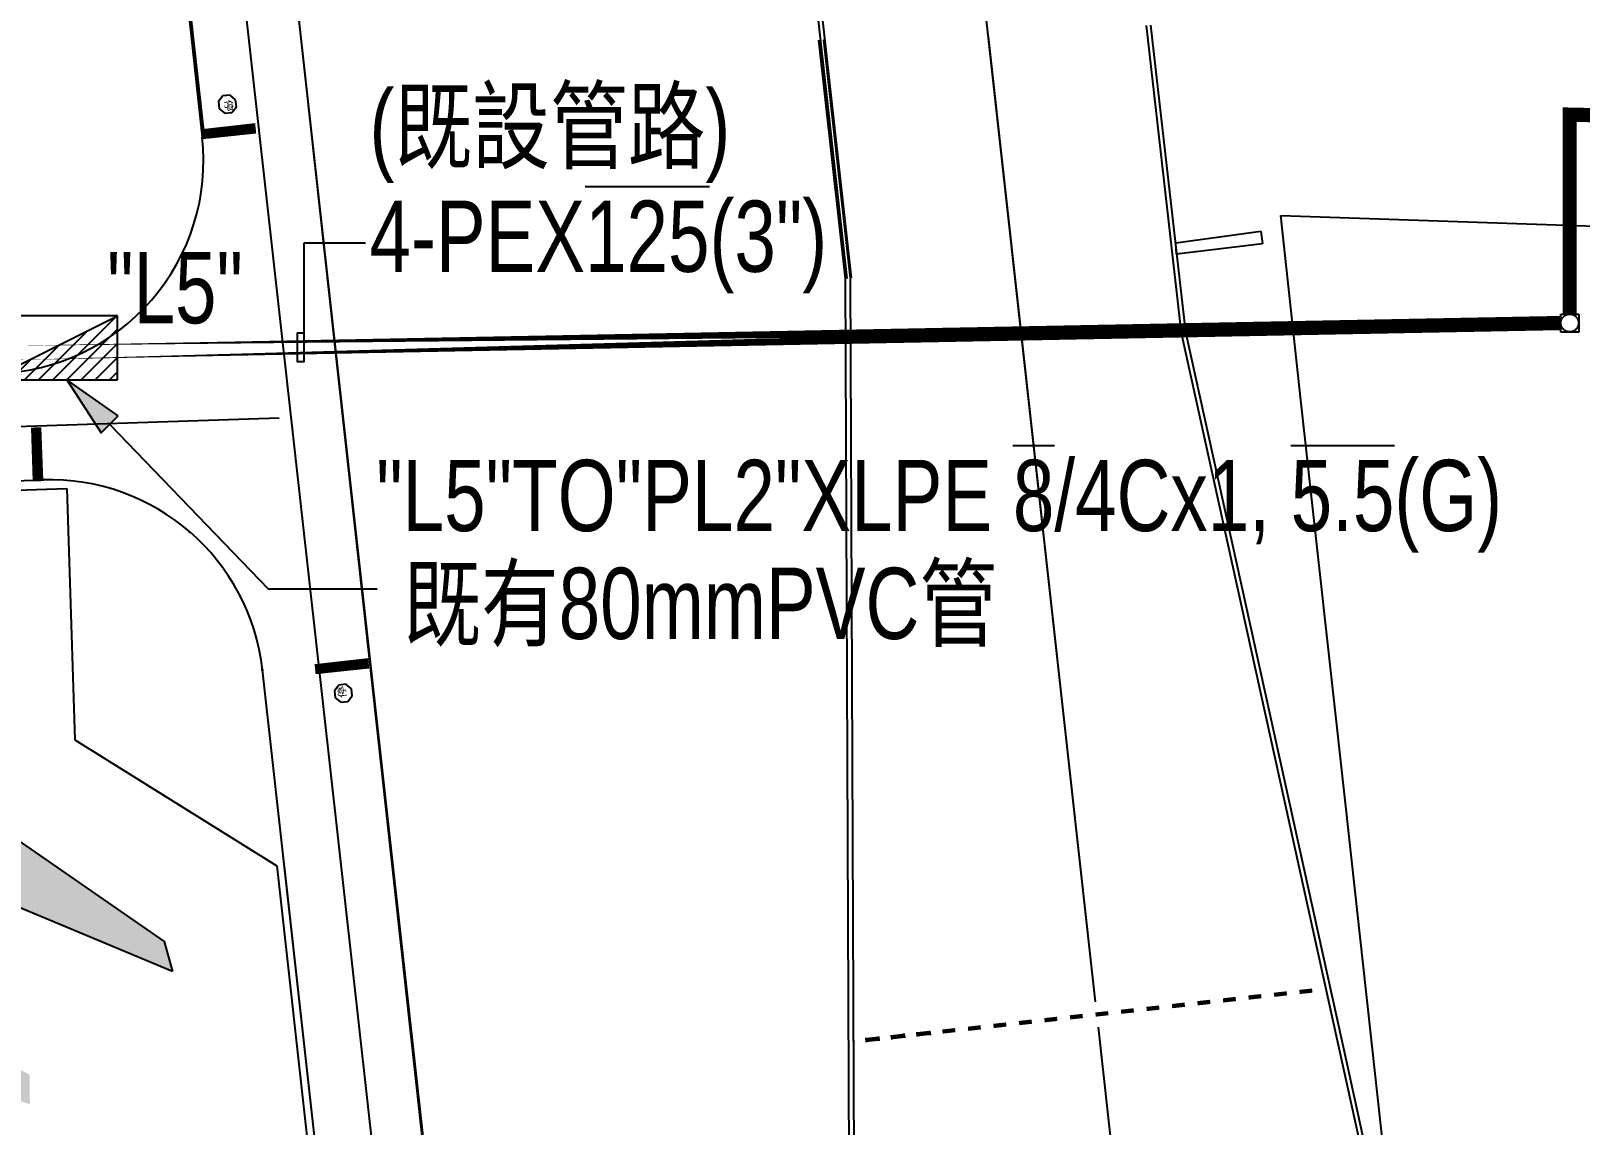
# Model space of a CAD drawing. Extents: x 71210 to 87171, y -11349 to 219.
# Drawn here: x 78633 to 79719, y -5130 to -4362 of the extents above; entities that cross this region are included whole.
import ezdxf

# ---------------------------------------------------------------- set-up
doc = ezdxf.new("R2010")
doc.units = 0
doc.linetypes.add('DASHED', pattern=[0.75, 0.5, -0.25])
doc.linetypes.add('HIDDEN', pattern=[9.525, 6.35, -3.175])
for name, color, linetype in [('建築', 7, 'Continuous'), ('文字', 6, 'Continuous'), ('既設手孔', 3, 'DASHED'), ('既設管線', 1, 'HIDDEN'), ('電氣設備', 161, 'Continuous')]:
    doc.layers.add(name, color=color, linetype=linetype)
doc.styles.add('AE', font='romans.shx', dxfattribs={"bigfont": 'chineset.shx'})
doc.styles.add('TC_T1', font='romanc.shx', dxfattribs={"width": 0.8, "bigfont": '@chineset.shx'})
doc.styles.add('新細明體', font='')
doc.styles.get('新細明體').set_extended_font_data('新細明體')

# ---------------------------------------------------------------- blocks, each defined once
blk = doc.blocks.new('GN02D2D')
at = {"color": 0, "linetype": 'ByBlock'}
for p, q in [((-300, 0), (300, 300)), ((-300, 300), (-300, 0)), ((300, 300), (-300, 300)), ((-3.4, 0), (293.2, 296.6)), ((300, 0), (300, 300)), ((-69.7, 0), (160.6, 230.3)), ((62.9, 0), (300, 237.1)), ((-136, 0), (28, 164)), ((129.2, 0), (300, 170.8)), ((-202.3, 0), (-104.6, 97.7)), ((195.5, 0), (300, 104.5)), ((-300, 0), (300, 0)), ((-268.6, 0), (-237.1, 31.4)), ((261.8, 0), (300, 38.2))]:
    blk.add_line(p, q, dxfattribs=at)
blk.add_point((0, 150), dxfattribs=at)
at = {"color": 0, "linetype": 'ByBlock', "style": 'AE', "flags": 1}
blk.add_attdef('KENCAD', (0, 0), '', height=1, dxfattribs=at)

msp = doc.modelspace()

# ---------------------------------------------------------------- hatches: boundary and pattern name
at = {"layer": '建築', "ltscale": 1000}
msp.add_hatch(color=256, dxfattribs=at).paths.add_polyline_path([(78565.8, -4778.8), (78575.7, -4788.4), (78595.8, -4911), (78726.1, -5001.3), (78732, -5022.2), (78621.3, -4976), (78593.1, -4989.4), (78588.7, -5072.2), (78631.7, -5094.6), (78632, -5115.4), (78571.8, -5096.9), (78512.2, -5117.3), (78511.9, -5096.5), (78554.1, -5072.7), (78547.2, -4990.1), (78518.6, -4977.6), (78409.3, -5027.2), (78414.6, -5006.2), (78542.1, -4911.8), (78558.4, -4788.7)])
h = msp.add_hatch(color=256, dxfattribs=at)
h.paths.add_polyline_path([(79477.9, -5041.6), (79477.7, -5040.1), (79468.8, -5041.1), (79468.9, -5042.6)])
h.paths.add_polyline_path([(79478, -5043.1), (79477.9, -5041.6), (79468.9, -5042.6), (79469.1, -5044.1)])
h = msp.add_hatch(color=256, dxfattribs=at)
h.paths.add_polyline_path([(79495.8, -5039.6), (79495.6, -5038.1), (79486.7, -5039.1), (79486.8, -5040.6)])
h.paths.add_polyline_path([(79495.9, -5041.1), (79495.8, -5039.6), (79486.8, -5040.6), (79487, -5042.1)])
h = msp.add_hatch(color=256, dxfattribs=at)
h.paths.add_polyline_path([(79513.7, -5037.7), (79513.5, -5036.2), (79504.5, -5037.2), (79504.7, -5038.6)])
h.paths.add_polyline_path([(79513.8, -5039.1), (79513.7, -5037.7), (79504.7, -5038.6), (79504.9, -5040.1)])
h = msp.add_hatch(color=256, dxfattribs=at)
h.paths.add_polyline_path([(79531.5, -5035.7), (79531.4, -5034.2), (79522.4, -5035.2), (79522.6, -5036.7)])
h.paths.add_polyline_path([(79531.7, -5037.2), (79531.5, -5035.7), (79522.6, -5036.7), (79522.8, -5038.1)])
h = msp.add_hatch(color=256, dxfattribs=at)
h.paths.add_polyline_path([(79370.5, -5053.5), (79370.4, -5052), (79361.4, -5053), (79361.6, -5054.5)])
h.paths.add_polyline_path([(79370.7, -5055), (79370.5, -5053.5), (79361.6, -5054.5), (79361.8, -5056)])
h = msp.add_hatch(color=256, dxfattribs=at)
h.paths.add_polyline_path([(79388.4, -5051.5), (79388.3, -5050.1), (79379.3, -5051), (79379.5, -5052.5)])
h.paths.add_polyline_path([(79388.6, -5053), (79388.4, -5051.5), (79379.5, -5052.5), (79379.6, -5054)])
h = msp.add_hatch(color=256, dxfattribs=at)
h.paths.add_polyline_path([(79406.3, -5049.6), (79406.1, -5048.1), (79397.2, -5049.1), (79397.4, -5050.6)])
h.paths.add_polyline_path([(79406.5, -5051.1), (79406.3, -5049.6), (79397.4, -5050.6), (79397.5, -5052)])
h = msp.add_hatch(color=256, dxfattribs=at)
h.paths.add_polyline_path([(79424.2, -5047.6), (79424, -5046.1), (79415.1, -5047.1), (79415.3, -5048.6)])
h.paths.add_polyline_path([(79424.4, -5049.1), (79424.2, -5047.6), (79415.3, -5048.6), (79415.4, -5050.1)])
h = msp.add_hatch(color=256, dxfattribs=at)
h.paths.add_polyline_path([(79442.1, -5045.6), (79441.9, -5044.1), (79433, -5045.1), (79433.1, -5046.6)])
h.paths.add_polyline_path([(79442.3, -5047.1), (79442.1, -5045.6), (79433.1, -5046.6), (79433.3, -5048.1)])
h = msp.add_hatch(color=256, dxfattribs=at)
h.paths.add_polyline_path([(79460, -5043.6), (79459.8, -5042.1), (79450.9, -5043.1), (79451, -5044.6)])
h.paths.add_polyline_path([(79460.1, -5045.1), (79460, -5043.6), (79451, -5044.6), (79451.2, -5046.1)])
h = msp.add_hatch(color=256, dxfattribs=at)
h.paths.add_polyline_path([(79281.1, -5063.5), (79280.9, -5062), (79272, -5063), (79272.1, -5064.4)])
h.paths.add_polyline_path([(79281.2, -5064.9), (79281.1, -5063.5), (79272.1, -5064.4), (79272.3, -5065.9)])
h = msp.add_hatch(color=256, dxfattribs=at)
h.paths.add_polyline_path([(79299, -5061.5), (79298.8, -5060), (79289.9, -5061), (79290, -5062.5)])
h.paths.add_polyline_path([(79299.1, -5063), (79299, -5061.5), (79290, -5062.5), (79290.2, -5064)])
h = msp.add_hatch(color=256, dxfattribs=at)
h.paths.add_polyline_path([(79316.9, -5059.5), (79316.7, -5058), (79307.8, -5059), (79307.9, -5060.5)])
h.paths.add_polyline_path([(79317, -5061), (79316.9, -5059.5), (79307.9, -5060.5), (79308.1, -5062)])
h = msp.add_hatch(color=256, dxfattribs=at)
h.paths.add_polyline_path([(79334.8, -5057.5), (79334.6, -5056), (79325.6, -5057), (79325.8, -5058.5)])
h.paths.add_polyline_path([(79334.9, -5059), (79334.8, -5057.5), (79325.8, -5058.5), (79326, -5060)])
h = msp.add_hatch(color=256, dxfattribs=at)
h.paths.add_polyline_path([(79352.6, -5055.5), (79352.5, -5054), (79343.5, -5055), (79343.7, -5056.5)])
h.paths.add_polyline_path([(79352.8, -5057), (79352.6, -5055.5), (79343.7, -5056.5), (79343.9, -5058)])
h = msp.add_hatch(color=256, dxfattribs=at)
h.paths.add_polyline_path([(79227.4, -5069.4), (79227.2, -5067.9), (79218.3, -5068.9), (79218.5, -5070.4)])
h.paths.add_polyline_path([(79227.6, -5070.9), (79227.4, -5069.4), (79218.5, -5070.4), (79218.6, -5071.9)])
h = msp.add_hatch(color=256, dxfattribs=at)
h.paths.add_polyline_path([(79245.3, -5067.4), (79245.1, -5065.9), (79236.2, -5066.9), (79236.4, -5068.4)])
h.paths.add_polyline_path([(79245.5, -5068.9), (79245.3, -5067.4), (79236.4, -5068.4), (79236.5, -5069.9)])
h = msp.add_hatch(color=256, dxfattribs=at)
h.paths.add_polyline_path([(79263.2, -5065.4), (79263, -5063.9), (79254.1, -5064.9), (79254.2, -5066.4)])
h.paths.add_polyline_path([(79263.4, -5066.9), (79263.2, -5065.4), (79254.2, -5066.4), (79254.4, -5067.9)])
at = {"layer": '文字'}
h = msp.add_hatch(color=256, dxfattribs=at)
h.dxf.hatch_style = 1
h.paths.add_polyline_path([(78681.9, -4644.3), (78688, -4638.4), (78657.9, -4607.2)])
h.paths.add_polyline_path([(78688, -4638.4), (78694, -4632.5), (78657.9, -4607.2)])

# ---------------------------------------------------------------- linework, layer by layer
at = {"layer": '建築', "ltscale": 1000}
for p, q in [((78665.1, -3292.3, -12.7), (78997.2, -6262.2, -12.7)), ((78701.9, -3964, -12.7), (78754.3, -4436.7, -12.7)), ((78701.9, -3964, -12.7), (78752.8, -4437, -12.7)), ((78777.1, -3961.6, -12.7), (78956, -5574.4, -12.7)), ((78777.1, -3961.6, -12.7), (78954.9, -5571.1, -12.7)), ((79278.4, -4134.1, -12.7), (79379.3, -5043.5, -12.7)), ((79165.5, -4179.8, -12.7), (79205, -4536.1, -12.7)), ((79168.5, -4179.4, -12.7), (79208, -4535.7, -12.7)), ((79304.1, -4366.2, -12.7), (79379.3, -5043.5, -12.7)), ((79439.9, -4574.3, -12.7), (79415.2, -4358.5, -12.7)), ((79442.9, -4573.8, -12.7), (79418.2, -4358.2, -12.7)), ((79185.2, -4368.9, -12.7), (79203.8, -4536.3, -12.7)), ((79188.7, -4368.5, -12.7), (79207.3, -4535.9, -12.7)), ((78767.4, -4408, -12.7), (78764.3, -4411.9, -12.7)), ((78772.4, -4407.5, -12.7), (78767.4, -4408, -12.7)), ((78776.3, -4410.6, -12.7), (78772.4, -4407.5, -12.7)), ((78776.8, -4415.6, -12.7), (78776.3, -4410.6, -12.7)), ((78764.3, -4411.9, -12.7), (78764.8, -4416.9, -12.7)), ((78764.8, -4416.9, -12.7), (78768.7, -4420, -12.7)), ((78768.7, -4420, -12.7), (78773.7, -4419.5, -12.7)), ((78773.7, -4419.5, -12.7), (78776.8, -4415.6, -12.7)), ((78752.6, -4431.7, -12.7), (78789.9, -4427.6, -12.7)), ((78752.7, -4432.2, -12.7), (78789.9, -4428, -12.7)), ((78752.7, -4432.7, -12.7), (78790, -4428.5, -12.7)), ((78752.8, -4433.2, -12.7), (78790, -4429, -12.7)), ((78752.8, -4433.7, -12.7), (78790.1, -4429.5, -12.7)), ((78752.9, -4434.2, -12.7), (78790.2, -4430, -12.7)), ((78752.9, -4434.7, -12.7), (78790.2, -4430.5, -12.7)), ((78753, -4435.2, -12.7), (78790.3, -4431, -12.7)), ((78753, -4435.7, -12.7), (78790.3, -4431.5, -12.7)), ((78753.1, -4436.2, -12.7), (78790.4, -4432, -12.7)), ((78753.2, -4436.7, -12.7), (78790.4, -4432.5, -12.7)), ((78753.2, -4437.2, -12.7), (78790.5, -4433, -12.7)), ((78753.3, -4437.6, -12.7), (78790.5, -4433.5, -12.7)), ((79523.5, -4621.5, -12.7), (79509.4, -4491.8, -12.7)), ((79509.4, -4491.8, -12.7), (79796.8, -4501.6, -12.7)), ((79435.8, -4511, -12.7), (79495.4, -4502.9, -12.7)), ((79495.4, -4502.9, -12.7), (79496.6, -4511.8, -12.7)), ((79436.2, -4518.9, -12.7), (79435.8, -4511, -12.7)), ((79496.6, -4511.8, -12.7), (79436.2, -4518.9, -12.7)), ((79203.8, -4535.9, -12.7), (79206.9, -5290.2, -12.7)), ((79207.3, -4535.9, -12.7), (79210.4, -5290.2, -12.7)), ((79488.7, -4796.1, -12.7), (79439.9, -4574.3, -12.7)), ((79491.7, -4795.4, -12.7), (79442.9, -4573.8, -12.7)), ((79555.1, -4906.2, -12.7), (79523.5, -4621.5, -12.7)), ((74576.1, -4772.4, -12.7), (78806.8, -4633.9, -12.7)), ((78634.8, -4678.3, -12.7), (78633.5, -4640.8, -12.7)), ((78635.3, -4678.3, -12.7), (78634, -4640.8, -12.7)), ((78635.8, -4678.3, -12.7), (78634.5, -4640.8, -12.7)), ((78636.3, -4678.3, -12.7), (78635, -4640.8, -12.7)), ((78636.8, -4678.2, -12.7), (78635.5, -4640.8, -12.7)), ((78637.3, -4678.2, -12.7), (78636, -4640.7, -12.7)), ((78637.8, -4678.2, -12.7), (78636.5, -4640.7, -12.7)), ((78638.3, -4678.2, -12.7), (78637, -4640.7, -12.7)), ((78638.8, -4678.2, -12.7), (78637.5, -4640.7, -12.7)), ((78639.3, -4678.2, -12.7), (78638, -4640.7, -12.7)), ((78639.8, -4678.1, -12.7), (78638.5, -4640.7, -12.7)), ((78640.3, -4678.1, -12.7), (78639, -4640.7, -12.7)), ((78640.8, -4678.1, -12.7), (78639.5, -4640.6, -12.7)), ((78437.7, -4684, -12.7), (78641.1, -4677.3, -12.7)), ((78641, -4676.6, -12.7), (78641.1, -4678.1, -12.7)), ((78467.9, -4689.6, -12.7), (78657.8, -4683.4, -12.7)), ((78657.8, -4683.4, -12.7), (78663.5, -4859.7, -12.7)), ((78657.8, -4683.4, -12.7), (78663.5, -4859.7, -12.7)), ((78743.7, -4714.5, -12.7), (78744.7, -4713.3, -12.7)), ((79553, -5087.7, -12.7), (79488.7, -4796.1, -12.7)), ((79555.9, -5087, -12.7), (79491.7, -4795.4, -12.7)), ((78795.8, -4810.6, -12.7), (78794.3, -4810.8, -12.7)), ((78795, -4810.7, -12.7), (78881, -5585.6, -12.7)), ((78869.2, -4803.2, -12.7), (78831.9, -4807.4, -12.7)), ((78869.2, -4803.7, -12.7), (78831.9, -4807.9, -12.7)), ((78869.3, -4804.2, -12.7), (78832, -4808.4, -12.7)), ((78869.3, -4804.7, -12.7), (78832.1, -4808.9, -12.7)), ((78869.4, -4805.2, -12.7), (78832.1, -4809.4, -12.7)), ((78869.4, -4805.7, -12.7), (78832.2, -4809.9, -12.7)), ((78869.5, -4806.2, -12.7), (78832.2, -4810.4, -12.7)), ((78869.6, -4806.7, -12.7), (78832.3, -4810.9, -12.7)), ((78869.6, -4807.2, -12.7), (78832.3, -4811.3, -12.7)), ((78869.7, -4807.7, -12.7), (78832.4, -4811.8, -12.7)), ((78869.7, -4808.2, -12.7), (78832.4, -4812.3, -12.7)), ((78869.8, -4808.7, -12.7), (78832.5, -4812.8, -12.7)), ((78869.8, -4809.2, -12.7), (78832.6, -4813.3, -12.7)), ((78848.7, -4821.4, -12.7), (78845.6, -4825.3, -12.7)), ((78853.7, -4820.8, -12.7), (78848.7, -4821.4, -12.7)), ((78857.6, -4824, -12.7), (78853.7, -4820.8, -12.7)), ((78858.1, -4828.9, -12.7), (78857.6, -4824, -12.7)), ((78845.6, -4825.3, -12.7), (78846.1, -4830.3, -12.7)), ((78846.1, -4830.3, -12.7), (78850.1, -4833.4, -12.7)), ((78850.1, -4833.4, -12.7), (78855, -4832.8, -12.7)), ((78855, -4832.8, -12.7), (78858.1, -4828.9, -12.7)), ((78663.5, -4859.7, -12.7), (78805.3, -4948.1, -12.7)), ((78663.5, -4859.7, -12.7), (78805.3, -4948.1, -12.7)), ((78595.8, -4911, -12.7), (78726.1, -5001.3, -12.7)), ((79581.8, -5149.2, -12.7), (79555.1, -4906.2, -12.7)), ((78805.3, -4948.1, -12.7), (78876, -5585.7, -12.7)), ((78810.3, -4948.3, -12.7), (78881, -5585.6, -12.7)), ((78732, -5022.2, -12.7), (78621.3, -4976, -12.7)), ((78726.1, -5001.3, -12.7), (78732, -5022.2, -12.7)), ((79381.3, -5061.4, -12.7), (79411.3, -5332.3, -12.7)), ((79209.4, -5069.9, -12.7), (79209.7, -5072.9, -12.7)), ((79209.4, -5069.9, -12.7), (79209.7, -5072.9, -12.7)), ((79209.4, -5069.9, -12.7), (79209.7, -5072.9, -12.7)), ((79209.4, -5069.9, -12.7), (79209.7, -5072.9, -12.7)), ((79218.3, -5068.9, -12.7), (79218.6, -5071.9, -12.7)), ((79227.2, -5067.9, -12.7), (79227.6, -5070.9, -12.7)), ((79227.2, -5067.9, -12.7), (79227.6, -5070.9, -12.7)), ((79236.2, -5066.9, -12.7), (79236.5, -5069.9, -12.7)), ((79245.1, -5065.9, -12.7), (79245.5, -5068.9, -12.7)), ((79254.1, -5064.9, -12.7), (79254.4, -5067.9, -12.7)), ((79263, -5063.9, -12.7), (79263.4, -5066.9, -12.7)), ((79592, -5264.7, -12.7), (79553, -5087.7, -12.7)), ((79595, -5264.1, -12.7), (79555.9, -5087, -12.7))]:
    msp.add_line(p, q, dxfattribs=at)
for centre, radius, start, end in [((78604.5, -4453.4, -12.7), 149.3, 271.8705, 6.3308), ((78646, -4827.3, -12.7), 150, 6.3308, 91.8705), ((78646, -4827.3, -12.7), 150, 6.3308, 91.8705)]:
    msp.add_arc(centre, radius, start, end, dxfattribs=at)
at = {"layer": '文字', "ltscale": 2}
for p, q in [((78824.4, -4594.3, -3.9), (78824.4, -4511, -3.9)), ((78824.4, -4511, -3.9), (78867.5, -4511, -3.9))]:
    msp.add_line(p, q, dxfattribs=at)
at = {"layer": '文字'}
for p, q in [((78688, -4638.4, 15.7), (78799.1, -4753.8, 15.7)), ((78799.1, -4753.8, 15.7), (78875.5, -4753.8, 15.7))]:
    msp.add_line(p, q, dxfattribs=at)
at = {"layer": '文字', "ltscale": 2, "elevation": -3.9}
msp.add_lwpolyline([(78824.4, -4574.3), (78819.4, -4574.3), (78819.4, -4594.3), (78824.4, -4594.3)], close=True, dxfattribs=at)
at = {"layer": '文字', "elevation": 15.7}
msp.add_lwpolyline([(78694, -4632.5), (78657.9, -4607.2), (78681.9, -4644.3)], close=True, dxfattribs=at)
at = {"layer": '既設手孔', "ltscale": 1000, "elevation": -3.9}
msp.add_lwpolyline([(79705.9, -4561.1), (79718.4, -4561.1), (79718.4, -4573.6), (79705.9, -4573.6)], close=True, dxfattribs=at)
at = {"layer": '既設手孔', "ltscale": 1000}
msp.add_circle((79712.1, -4567.3, -3.9), 6.25, dxfattribs=at)
at = {"layer": '既設管線', "ltscale": 0.2}
msp.add_line((79653.5, -4498.8, -3.9), (79653.5, -4498.8, -3.9), dxfattribs=at)
msp.add_line((79653.5, -4498.8, -3.9), (79653.5, -4498.8, -3.9), dxfattribs=at)
at = {"layer": '既設管線', "ltscale": 2, "const_width": 10, "elevation": -3.9}
msp.add_lwpolyline([(79712.1, -4561.1), (79712.1, -4421.1), (82349, -4477.3)], dxfattribs=at)
msp.add_lwpolyline([(78618.4, -4588.3), (79705.9, -4567.3)], close=True, dxfattribs=at)

# ---------------------------------------------------------------- block references
at = {"layer": '電氣設備', "ltscale": 1000, "xscale": 0.1500000000014552, "yscale": 0.1500000000014552}
msp.add_blockref('GN02D2D', (78648.5, -4607.2, 15.7), dxfattribs=at)

# ---------------------------------------------------------------- texts
at = {"layer": '建築', "ltscale": 1000, "style": 'TC_T1'}
for rotation, p in [(186.5728, (78774.6, -4410.6, -12.7)), (6.5728, (78847.8, -4830.3, -12.7))]:
    msp.add_text('停', height=6, rotation=rotation, dxfattribs=at).set_placement(p)
at = {"layer": '文字', "style": '新細明體', "width": 0.8}
for s, p in [('(既設管路)', (78870.2, -4453.9, -310.8)), ('4-PEX%%O125%%O(3")', (78870.2, -4531.4, -310.8)), ('"L5"', (78686.1, -4567.5, -9)), ('"L5"TO"PL2"XLPE %%O8%%O/4Cx1, %%O5.5%%O(G)', (78874.9, -4713.3, -5.9)), ('既有80mmPVC管', (78893.8, -4789, -5.9))]:
    msp.add_text(s, height=50, dxfattribs=at).set_placement(p)

doc.saveas('drawing.dxf')
